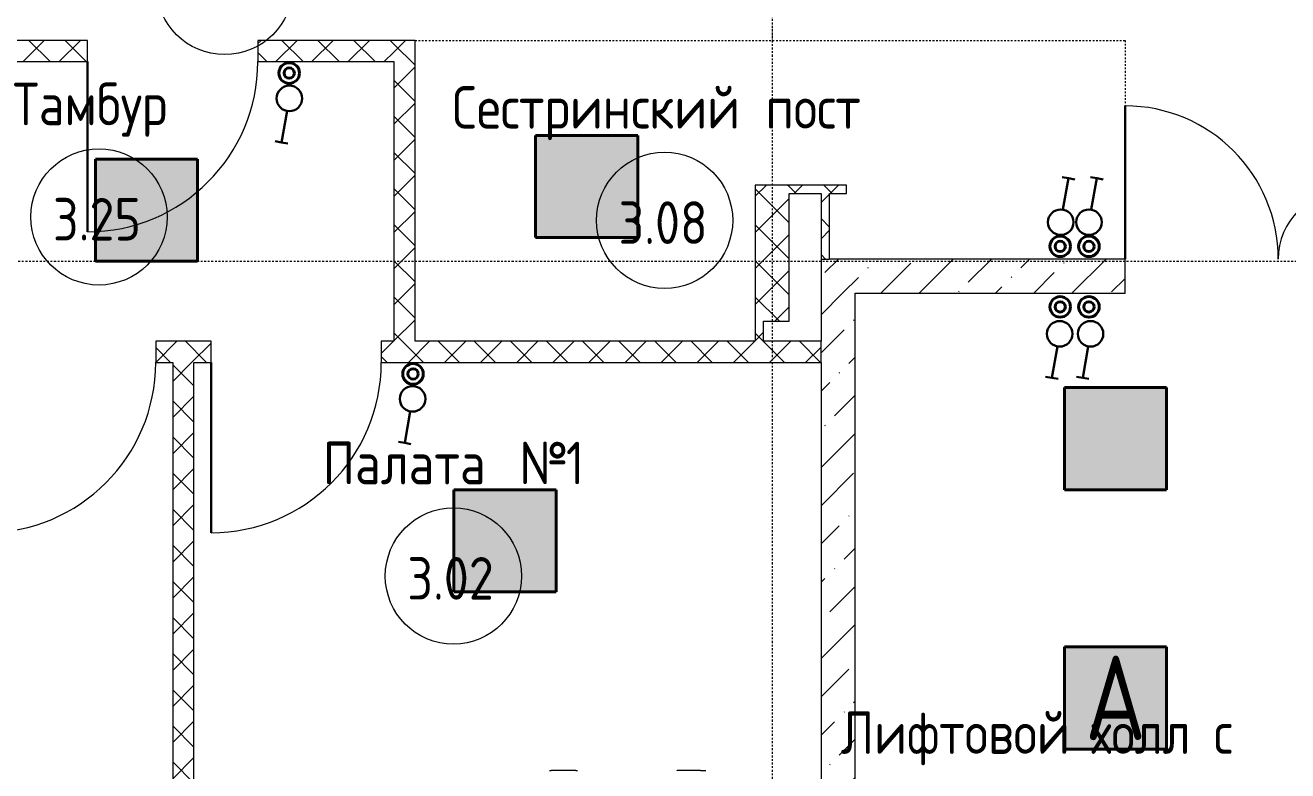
# Model space of a CAD drawing. Header units: millimetres. Extents: x -174154 to -170572, y -111302 to -109817.
# Drawn here: x -174020.5 to -173946.4, y -110912.2 to -110868.4 of the extents above; entities that cross this region are included whole.
import ezdxf

# ---------------------------------------------------------------- set-up
doc = ezdxf.new("R2010")
doc.units = ezdxf.units.MM
for name, pattern in [('ACAD_ISO02W100', [15, 12, -3]), ('ADSK_Линия сетки', [21, 12, -3, 3, -3]), ('ADSK_Штрих_ш3 п1_5', [4.5, 3, -1.5])]:
    doc.linetypes.add(name, pattern=pattern)
doc.layers.add('!Выключатели', color=200, linetype='Continuous')
for name, color, linetype, lineweight in [('!Освещение', 190, 'Continuous', 40), ('!Подложка', 252, 'ACAD_ISO02W100', 25), ('Двери', 7, 'Continuous', 18), ('Марки помещений', 7, 'Continuous', 18), ('Оси', 7, 'Continuous', 9), ('Панель', 7, 'Continuous', 18), ('Специальное оборудование', 7, 'Continuous', 18), ('Стены разрез', 7, 'Continuous', 40), ('Стены штриховка', 7, 'Continuous', 18), ('Электрика', 7, 'Continuous', 40)]:
    doc.layers.add(name, color=color, linetype=linetype, lineweight=lineweight)
doc.layers.add('_Разделитель помещений_', color=4, linetype='ADSK_Штрих_ш3 п1_5', lineweight=40, true_color=0x00ffff)
doc.styles.add('GOST Common', font='GOST Common.ttf', dxfattribs={"width": 0.9, "height": 250})
doc.styles.get("Standard").update_dxf_attribs({"font": 'GOST_A.TTF'})
pattern_1 = [(45, (30280, 12305), (-106.066, 106.066), []), (135, (30280, 12305), (-106.066, -106.066), [])]
pattern_2 = [(45, (30280, 12305), (84.1903, 308.6967), [396.875, -79.375, 3.353, -76.022])]

# ---------------------------------------------------------------- blocks, each defined once
blk = doc.blocks.new('*U228')
at = {"layer": 'Электрика', "true_color": 0xffffff}
h = blk.add_hatch(color=7, dxfattribs=at)
h.dxf.hatch_style = 1
h.paths.add_polyline_path([(3.025, 3.025), (3.025, -3.025), (-3.025, -3.025), (-3.025, 3.025)])
at = {"layer": 'Электрика', "color": 5}
for p, q in [((-3.025, -3.025), (-3.025, 3.025)), ((-3.025, 3.025), (3.025, 3.025)), ((3.025, 3.025), (3.025, -3.025)), ((-3.025, -3.025), (3.025, -3.025))]:
    blk.add_line(p, q, dxfattribs=at)
blk = doc.blocks.new('*U233')
at = {"layer": 'Электрика', "true_color": 0xffffff}
h = blk.add_hatch(color=7, dxfattribs=at)
h.dxf.hatch_style = 1
h.paths.add_polyline_path([(3.025, 3.025), (3.025, -3.025), (-3.025, -3.025), (-3.025, 3.025)])
at = {"layer": 'Электрика', "color": 1}
for p, q in [((-3.025, -3.025), (-3.025, 3.025)), ((-3.025, 3.025), (3.025, 3.025)), ((3.025, 3.025), (3.025, -3.025)), ((-3.025, -3.025), (3.025, -3.025))]:
    blk.add_line(p, q, dxfattribs=at)
at = {"layer": 'Электрика', "color": 1, "insert": (0, 0), "char_height": 5, "width": 6.05, "attachment_point": 5}
blk.add_mtext('А', dxfattribs=at)
blk = doc.blocks.new('*U245')
at = {"color": 0, "linetype": 'ByBlock', "lineweight": -2}
for points in [[(0.342, -0.94), (1.197, -3.289)], [(0.727, -3.46), (1.197, -3.289)], [(1.197, -3.289), (1.667, -3.118)]]:
    blk.add_lwpolyline(points, dxfattribs=at)
blk.add_circle((0, 0), 1, dxfattribs=at)
blk = doc.blocks.new('Medical_All_ARJO_Enterprise-8000_Patient-Bed - Citadel-V3-В_АР_ПЭ_03 Этаж')
at = {"layer": 'Специальное оборудование'}
for p, q in [((-180.3, 516), (-177.6, 516)), ((-177.6, 516), (-172.9, 516)), ((-27.7, 516), (-172.9, 516)), ((-172.9, 516), (-172.9, 514.8)), ((-27.7, 514.8), (-27.7, 516)), ((-27.7, 516), (-23.1, 516)), ((-23.1, 516), (-20.3, 516)), ((704.7, 516), (568.2, 516)), ((704.7, 516), (718.3, 516)), ((718.3, 516), (728.2, 516)), ((728.2, 516), (732.2, 516))]:
    blk.add_line(p, q, dxfattribs=at)
at = {"layer": 'Специальное оборудование', "flags": 128}
for points in [[(-183, 515.1), (-181.7, 515.7), (-180.3, 516)], [(-20.3, 516), (-18.9, 515.7), (-17.6, 515.1)], [(732.2, 516), (734.3, 515.7), (736.3, 515.1)]]:
    blk.add_lwpolyline(points, dxfattribs=at)
at = {"layer": 'Специальное оборудование'}
for centre in [(568.2, 482.2), (704.7, 482.2)]:
    blk.add_ellipse(centre, major_axis=(0, 33.7), ratio=0.34202, start_param=0, end_param=0.261799, dxfattribs=at)
blk = doc.blocks.new('AC_Дверь_Двупольная_ПВХ - 1260х2080h М-799338-В_АР_ПЭ_03 Этаж')
at = {"layer": 'Панель', "lineweight": 30}
for p, q in [((-650, 100), (-650, 1000)), ((650, 100), (650, 500))]:
    blk.add_line(p, q, dxfattribs=at)
at = {"layer": 'Панель'}
for centre, radius, start, end in [((-650, 100), 900, 360, 90), ((650, 100), 400, 90, 180)]:
    blk.add_arc(centre, radius, start, end, dxfattribs=at)
blk = doc.blocks.new('AC_Дверь_Однопольная_ДеревяннаяНаружная_ГОСТ24698-81 - 960х2080h ГЛ-799317-В_АР_ПЭ_03 Этаж')
at = {"layer": 'Панель', "lineweight": 30}
blk.add_line((500, 62.5), (500, 1062.5), dxfattribs=at)
at = {"layer": 'Панель'}
blk.add_arc((500, 62.5), 1000, 90, 180, dxfattribs=at)
blk = doc.blocks.new('ADSK_Марка_Помещение_2_ГОСТ21-501-2011 - Имя и Категория-86712-В_АР_ПЭ_03 Этаж')
at = {"layer": 'Марки помещений'}
blk.add_circle((0, 0), 4, dxfattribs=at)
blk = doc.blocks.new('A$C7b4e20c5')
at = {"layer": 'Стены разрез', "lineweight": 20, "true_color": 0x636466}
h = blk.add_hatch(dxfattribs=at)
h.set_pattern_fill('FP_1', color=251, style=0, pattern_type=2)
h.set_pattern_definition(pattern_1)
h.paths.add_polyline_path([(12807.5, 6640), (12807.5, 6765), (12009.1, 6765), (12009.1, 6640), (12138.9, 6640)])
h.paths.add_polyline_path([(11009.1, 6640), (11009.1, 6765), (4555, 6765), (4555, 6640), (10109.1, 6640)])
h.paths.add_polyline_path([(3555, 6640), (3555, 6765), (2555, 6765), (2555, 6640), (3125.2, 6640)])
h = blk.add_hatch(dxfattribs=at)
h.set_pattern_fill('FP_1', color=251, style=0, pattern_type=2)
h.set_pattern_definition(pattern_1)
h.paths.add_polyline_path([(12932.5, 4997.5), (12932.5, 6765), (12807.5, 6765), (12807.5, 4997.5)])
h = blk.add_hatch(dxfattribs=at)
h.set_pattern_fill('FP_1', color=251, style=0, pattern_type=2)
h.set_pattern_definition(pattern_1)
h.paths.add_polyline_path([(15130, 5115), (15130, 5915), (14930, 5915), (14930, 5115), (14980, 5115)])
h = blk.add_hatch(dxfattribs=at)
h.set_pattern_fill('FP_1', color=251, style=0, pattern_type=2)
h.set_pattern_definition(pattern_1)
h.paths.add_polyline_path([(15367.5, 5865), (15467.5, 5865), (15467.5, 5915), (15130, 5915), (15130, 5865), (15317.5, 5865)])
h = blk.add_hatch(dxfattribs=at)
h.set_pattern_fill('FP_1', color=251, style=0, pattern_type=2)
h.set_pattern_definition(pattern_1)
h.paths.add_polyline_path([(15367.5, 5480), (15367.5, 5865), (15317.5, 5865), (15317.5, 5480)])
h = blk.add_hatch(dxfattribs=at)
h.set_pattern_fill('FP_4', color=251, style=0, pattern_type=2)
h.set_pattern_definition(pattern_2)
h.paths.add_polyline_path([(18449.1, 5280), (18449.6, 5308), (18602.5, 5308), (18602.5, 5480), (18402.5, 5480), (18402.5, 5280)])
h.paths.add_polyline_path([(17102.5, 5280), (17102.5, 5480), (15317.5, 5480), (15317.5, 5280), (15517.5, 5280)])
h = blk.add_hatch(dxfattribs=at)
h.set_pattern_fill('FP_4', color=251, style=0, pattern_type=2)
h.set_pattern_definition(pattern_2)
h.paths.add_polyline_path([(15517.5, 210), (15517.5, 5280), (15317.5, 5280), (15317.5, 210)])
h = blk.add_hatch(dxfattribs=at)
h.set_pattern_fill('FP_1', color=251, style=0, pattern_type=2)
h.set_pattern_definition(pattern_1)
h.paths.add_polyline_path([(14980, 4997.5), (14980, 5115), (14930, 5115), (14930, 4997.5)])
h = blk.add_hatch(dxfattribs=at)
h.set_pattern_fill('FP_1', color=251, style=0, pattern_type=2)
h.set_pattern_definition(pattern_1)
h.paths.add_polyline_path([(15143.4, 4872.5), (15317.5, 4872.5), (15317.5, 4997.5), (12734.1, 4997.5), (12734.1, 4872.5)])
h.paths.add_polyline_path([(11634.1, 4872.5), (11734.1, 4872.5), (11734.1, 4997.5), (11409.1, 4997.5), (11409.1, 4872.5), (11509.1, 4872.5)])
h.paths.add_polyline_path([(10409.1, 4872.5), (10409.1, 4997.5), (5165.1, 4997.5), (5165.1, 4872.5), (9134.3, 4872.5)])
h.paths.add_polyline_path([(4080, 4872.5), (4165.1, 4872.5), (4165.1, 4997.5), (4080, 4997.5), (4080, 4960)])
h = blk.add_hatch(dxfattribs=at)
h.set_pattern_fill('FP_1', color=251, style=0, pattern_type=2)
h.set_pattern_definition(pattern_1)
h.paths.add_polyline_path([(11634.1, 430), (11634.1, 4872.5), (11509.1, 4872.5), (11509.1, 430)])
at = {"layer": '_Разделитель помещений_', "color": 251, "lineweight": 20, "true_color": 0x636466}
for p, q in [((15030, 8110.5), (15030, 6765)), ((12932.5, 6765), (17102.5, 6765)), ((17102.5, 6765), (17102.5, 5480))]:
    blk.add_line(p, q, dxfattribs=at)
at = {"layer": 'Оси', "linetype": 'ADSK_Линия сетки'}
for p, q in [((15030, 16592.9), (15030, -2195)), ((32579.7, 5465), (-1856.4, 5465))]:
    blk.add_line(p, q, dxfattribs=at)
at = {"layer": 'Стены разрез', "color": 251, "lineweight": 20, "true_color": 0x636466}
for p, q in [((11009.1, 6765), (4555, 6765)), ((11009.1, 6640), (11009.1, 6765)), ((12932.5, 6765), (12009.1, 6765)), ((12009.1, 6765), (12009.1, 6640)), ((12932.5, 4997.5), (12932.5, 6765)), ((10109.1, 6640), (11009.1, 6640)), ((12009.1, 6640), (12807.5, 6640)), ((12807.5, 6640), (12807.5, 4997.5)), ((15130, 5915), (14930, 5915)), ((14930, 5915), (14930, 5115)), ((15467.5, 5915), (15130, 5915)), ((15130, 5115), (15130, 5865)), ((15130, 5865), (15317.5, 5865)), ((15317.5, 5865), (15317.5, 4997.5)), ((15367.5, 5865), (15467.5, 5865)), ((15367.5, 5480), (15367.5, 5865)), ((15467.5, 5865), (15467.5, 5915)), ((17102.5, 5480), (15367.5, 5480)), ((17102.5, 5280), (17102.5, 5480)), ((15517.5, 5280), (17102.5, 5280)), ((15517.5, 1980), (15517.5, 5280)), ((14930, 5115), (14930, 4997.5)), ((14980, 5115), (15130, 5115)), ((14980, 4997.5), (14980, 5115)), ((11734.1, 4997.5), (11409.1, 4997.5)), ((11409.1, 4997.5), (11409.1, 4872.5)), ((11734.1, 4872.5), (11734.1, 4997.5)), ((12807.5, 4997.5), (12734.1, 4997.5)), ((12734.1, 4997.5), (12734.1, 4872.5)), ((14930, 4997.5), (12932.5, 4997.5)), ((15317.5, 4997.5), (14980, 4997.5)), ((11409.1, 4872.5), (11509.1, 4872.5)), ((11509.1, 4872.5), (11509.1, 430)), ((11634.1, 430), (11634.1, 4872.5)), ((11634.1, 4872.5), (11734.1, 4872.5)), ((12734.1, 4872.5), (15317.5, 4872.5)), ((15317.5, 4872.5), (15317.5, 430))]:
    blk.add_line(p, q, dxfattribs=at)
at = {"layer": 'Стены штриховка', "color": 251, "lineweight": 20, "true_color": 0x636466}
for p, q in [((15317.5, 5480), (15367.5, 5480)), ((15317.5, 4872.5), (15317.5, 4997.5))]:
    blk.add_line(p, q, dxfattribs=at)
at = {"layer": 'Двери', "color": 251, "lineweight": 20, "true_color": 0x636466, "rotation": 180}
for p in [(11509.1, 6702.5), (10909.1, 4935), (12234.1, 4935)]:
    blk.add_blockref('AC_Дверь_Однопольная_ДеревяннаяНаружная_ГОСТ24698-81 - 960х2080h ГЛ-799317-В_АР_ПЭ_03 Этаж', p, dxfattribs=at)
at = {"layer": 'Двери', "color": 251, "lineweight": 20, "true_color": 0x636466}
blk.add_blockref('AC_Дверь_Двупольная_ПВХ - 1260х2080h М-799338-В_АР_ПЭ_03 Этаж', (17752.5, 5380), dxfattribs=at)
at = {"layer": 'Марки помещений', "color": 251, "lineweight": 20, "true_color": 0x636466, "xscale": 99.99999999999993, "yscale": 99.99999999999993, "zscale": 99.99999999999993}
for p in [(11814.3, 7080.9), (11076.4, 5727.7), (14398.2, 5707.7), (13157.7, 3618.5)]:
    blk.add_blockref('ADSK_Марка_Помещение_2_ГОСТ21-501-2011 - Имя и Категория-86712-В_АР_ПЭ_03 Этаж', p, dxfattribs=at)
at = {"layer": 'Специальное оборудование', "color": 251, "lineweight": 20, "true_color": 0x636466}
blk.add_blockref('Medical_All_ARJO_Enterprise-8000_Patient-Bed - Citadel-V3-В_АР_ПЭ_03 Этаж', (13905, 1960), dxfattribs=at)
at = {"layer": 'Марки помещений', "color": 251, "lineweight": 20, "true_color": 0x636466, "char_height": 250, "attachment_point": 1, "style": 'GOST Common'}
for s, insert, width in [('Тамбур', (10570.4, 6516.4), 1233.797), ('Сестринский', (13151.1, 6496.4), 2135.695), ('пост', (14990.6, 6496.4), 800.886), ('3.25', (10805.8, 5839.1), 663.797), ('3.08', (14127.6, 5819.1), 663.797), ('Палата', (12389.8, 4407.1), 1305.949), ('\\fGOST Common|b0|i0|c204|p34|;\\W.9;№', (13544.7, 4407.1), 331.899), ('\\fGOST Common|b0|i0|c204|p34|;\\W.9;1', (13818.6, 4407.1), 137.089), ('3.02', (12887.1, 3729.8), 663.797), ('Лифтовой', (15433, 2823.7), 1688.354), ('холл', (16903.4, 2823.7), 779.24), ('\\fGOST Common|b0|i0|c204|p34|;\\W.9;с', (17623.8, 2823.7), 165.949)]:
    blk.add_mtext(s, dxfattribs=dict(at, insert=insert, width=width))
blk = doc.blocks.new('Расп.кор.')
at = {"layer": 'Электрика', "lineweight": 40}
for radius in [0.605, 0.303]:
    blk.add_circle((0, 0), radius, dxfattribs=at)

msp = doc.modelspace()

# ---------------------------------------------------------------- block references
at = {"layer": '!Выключатели', "lineweight": 30, "xscale": 0.7500000000000001, "yscale": 0.7500000000000001, "zscale": 0.7500000000000001}
for p, rotation in [((-174005.007, -110872.674), 329.8735010370156), ((-173959.701, -110879.945), 149.8735010370157), ((-173958.044, -110879.945), 149.8735010370157), ((-173959.765, -110886.502), 329.8735010370157), ((-173957.951, -110886.502), 329.8735010370157), ((-173997.771, -110890.323), 329.8735010370156)]:
    msp.add_blockref('*U245', p, dxfattribs=dict(at, rotation=rotation))
at = {"layer": '!Освещение', "color": 18, "lineweight": 9, "true_color": 0x000000, "xscale": 0.9917355371882407, "yscale": 0.9917355371882407, "zscale": 0.9917355371882407}
for name, p in [('*U228', (-173987.547, -110877.852)), ('*U228', (-174013.397, -110879.236)), ('*U228', (-173956.48, -110892.663)), ('*U228', (-173992.345, -110898.661)), ('*U233', (-173956.48, -110907.889))]:
    msp.add_blockref(name, p, dxfattribs=at)
at = {"layer": '!Подложка', "ltscale": 20, "xscale": 0.01, "yscale": 0.01, "zscale": 0.01}
msp.add_blockref('A$C7b4e20c5', (-174126.95, -110936.912), dxfattribs=at)
at = {"layer": 'Электрика', "rotation": 90}
for p in [(-174005.017, -110871.185), (-173959.732, -110881.364), (-173958.045, -110881.364), (-173959.732, -110884.92), (-173958.045, -110884.92), (-173997.744, -110888.858)]:
    msp.add_blockref('Расп.кор.', p, dxfattribs=at)

doc.saveas('drawing.dxf')
